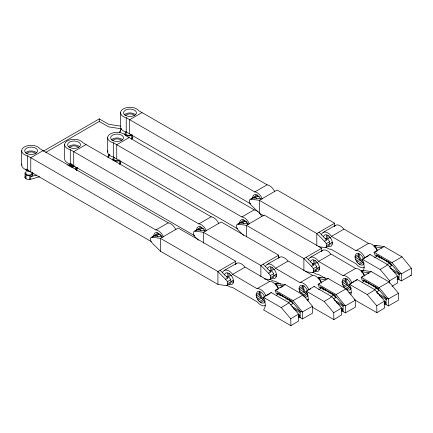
<?xml version="1.0" encoding="UTF-8"?>
<svg xmlns="http://www.w3.org/2000/svg" width="433" height="433" viewBox="0 0 433 433"><rect width="100%" height="100%" fill="white"/><g stroke="black" fill="none" stroke-linecap="round" stroke-linejoin="round"><path stroke-width="0.65" d="M217.929 284.394L217.918 271.54L160.448 238.356L151.756 237.132A3.94 2.295 59.7 0 0 150.478 239.281L150.928 241.121A3.94 2.295 59.7 0 0 152.697 243.519L160.437 251.227L217.929 284.394L226.513 285.677L229.874 283.756A3.94 2.257 60.2 0 0 231.125 281.623L230.675 279.783A3.94 2.257 60.2 0 0 226.297 276.828M260.882 276.633L260.872 265.472L203.402 232.288L194.709 231.065A3.94 2.295 59.7 0 0 193.432 233.214L193.881 235.054A3.94 2.295 59.7 0 0 195.651 237.457L198.384 240.174M279.085 293.211L277.418 294.159L277.423 292.865L291.317 300.903L300.183 311.213L302.407 311.955L312.458 306.25L303.122 294.916L285.244 284.595L276.876 283.355L275.161 284.118M280.746 295.49L280.752 294.196M282.533 296.513L282.533 295.225M303.901 270.82L303.885 258.528L246.42 225.344L237.728 224.121A3.94 2.295 59.7 0 0 236.45 226.27L236.9 228.11A3.94 2.295 59.7 0 0 238.67 230.508L243.676 235.498M316.821 245.803L316.804 233.511L259.34 200.327L250.647 199.104A3.94 2.295 59.7 0 0 249.37 201.253L249.819 203.093A3.94 2.295 59.7 0 0 251.589 205.491L257.96 211.84M322.038 287.144L320.371 288.091L320.377 286.798L334.265 294.835L343.136 305.146L345.361 305.887L355.412 300.183L346.075 288.854L328.198 278.533L319.83 277.288L318.114 278.056M323.7 290.072L323.7 288.779M325.486 290.451L325.486 289.157M364.505 280.514L363.39 281.147L363.395 279.853L377.284 287.891L386.155 298.202L388.379 298.943L398.43 293.238L389.094 281.905L371.211 271.583L362.849 270.344L361.133 271.107M368.505 284.151L368.505 282.213M377.977 255.183L376.309 256.125L376.315 254.837L390.203 262.874L399.074 273.185L401.299 273.927L411.35 268.222L402.013 256.888L384.131 246.566L375.768 245.327L374.052 246.09M379.638 258.106L379.638 256.818M381.424 258.485L381.424 257.197M109.181 155.539L109.186 154.251L107.833 157.195M119.503 164.48L119.519 160.638A3.94 2.289 0.2 0 1 113.955 160.448A3.94 2.289 0.2 0 1 114.252 157.217M120.168 164.026L120.612 163.49L120.623 160.924M132.173 134.912L131.508 135.367L131.491 139.209L132.601 138.219A3.94 2.289 0.2 0 0 132.709 137.034M132.601 138.219L132.612 135.015M277.418 294.159L276.27 293.493L275.204 290.294L285.244 284.595M312.458 306.25L312.431 313.254L302.38 318.959L300.156 317.67L300.183 311.213M302.38 318.959L302.407 311.955L293.071 300.621L275.204 290.294M320.371 288.091L319.224 287.425L318.158 284.227L328.198 278.533M355.412 300.183L355.385 307.186L345.334 312.891L343.109 311.603L343.136 305.146M345.334 312.891L345.361 305.887L336.024 294.554L318.158 284.227M371.211 271.583L361.176 277.282L362.242 280.481L363.39 281.147M384.131 246.566L374.096 252.266L375.162 255.465L376.309 256.125M381.895 248.206L381.901 247.833L374.22 246.707A3.94 2.284 60.4 0 1 377.262 250.171M398.43 293.238L398.398 300.242L388.352 305.947L386.128 304.659L386.155 298.202M388.352 305.947L388.379 298.943L379.043 287.609L361.176 277.282M411.35 268.222L411.318 275.226L401.267 280.93L399.047 279.642L399.074 273.185M401.267 280.93L401.299 273.927L391.962 262.593L374.096 252.266M72.327 167.03L72.419 164.832L71.44 164.556L71.077 163.961L69.496 165.19C69.897 167.284 72.912 167.344 74.487 166.591L73.962 165.606M265.083 301.179A6.457 3.729 60 0 1 260.65 302.494C257.446 300.426 254.241 294.851 257.473 291.631A6.457 3.729 60 0 1 262.988 294.023L263.93 295.409A6.457 3.729 60 0 1 264.65 296.924M302.57 285.304A6.457 3.729 60 0 0 302.407 286.57L303.722 291.073L300.383 293C299.208 290.846 298.115 287.355 300.421 285.569A6.457 3.729 60 0 1 305.942 287.956L306.883 289.347A6.457 3.729 60 0 1 307.603 290.857M351.055 288.167A6.457 3.729 60 0 1 346.622 289.482C343.418 287.415 340.208 281.84 343.439 278.619A6.457 3.729 60 0 1 348.96 281.012L349.902 282.397A6.457 3.729 60 0 1 350.622 283.913M363.974 263.15A6.457 3.729 60 0 1 359.536 264.466C356.337 262.398 353.128 256.823 356.359 253.603A6.457 3.729 60 0 1 361.88 255.995L362.822 257.381A6.457 3.729 60 0 1 363.541 258.896M76.403 170.548L76.879 167.382M76.771 170.58L77.253 167.425M26.05 168.984L25.98 169.882L26.694 170.678L27.999 171.154L28.237 170.077M151.198 241.527L27.339 170.017C24.833 169.455 21.915 167.896 21.65 165.06L21.65 150.798L21.975 149.385A9.456 5.456 0 0 1 28.654 145.526L33.552 145.526A9.456 5.456 0 0 1 39.289 148.07L39.69 148.627L168.226 222.838C171.825 223.433 174.418 226.67 175.922 229.799M21.65 165.06L21.904 163.939M194.736 235.796L70.292 163.95C67.786 163.387 64.869 161.828 64.604 158.992L64.604 144.736L64.923 143.323A9.456 5.456 0 0 1 71.607 139.464L76.506 139.464A9.456 5.456 0 0 1 82.243 142.002L82.643 142.56L211.18 216.771C214.779 217.366 217.371 220.603 218.876 223.731M237.755 228.851L113.311 157.006C110.805 156.443 107.882 154.884 107.622 152.048L107.622 137.786L107.941 136.373A9.456 5.456 0 0 1 114.626 132.514L119.519 132.514A9.456 5.456 0 0 1 125.261 135.058L125.662 135.616L254.198 209.826C257.797 210.422 260.39 213.658 261.895 216.787M107.622 152.048L107.941 150.635M250.675 203.835L126.23 131.989C123.724 131.426 120.802 129.868 120.542 127.031L120.542 112.769L120.861 111.357A9.456 5.456 0 0 1 127.546 107.498L132.438 107.498A9.456 5.456 0 0 1 138.181 110.042L138.576 110.599L267.118 184.804C270.717 185.405 273.31 188.642 274.814 191.77M71.559 166.943L72.051 164.789M69.496 165.19L70.487 163.988M315.635 263.535L316.545 262.528L318.125 263.107M328.555 238.518L329.459 237.511L330.498 237.722M319.754 266.95L319.262 267.789L317.811 267.746M157.834 235.135L158.759 234.118L160.362 234.686M200.788 229.073L201.713 228.05L203.315 228.619M243.806 222.124C244.125 220.478 246.198 221.149 246.859 222.183M27.295 170.965L27.717 169.936M70.855 166.743L71.721 164.697M108.174 157.899L109.468 155.041M119.546 132.769L121.175 128.98L119.551 132.52M275.485 284.432L276.276 283.485M318.439 278.37L319.229 277.423M374.377 246.404L375.167 245.457M361.458 271.421L362.248 270.473M26.694 170.678L27.274 169.725M70.26 166.451L71.44 164.556M26.245 170.304L26.943 169.449M69.821 166.072L71.228 164.378M229.842 276.054L230.572 275.54L231.606 275.751M233.598 280.454L232.38 280.957M272.795 269.986L273.526 269.472L274.56 269.683M276.552 274.392L275.334 274.89M332.49 242.426L331.267 242.929M256.91 196.609L257.651 196.089L259.253 196.658M69.556 165.644L71.104 164.177M278.343 288.605L276.411 285.401A9.456 5.456 60 0 0 269.727 281.493L244.672 266.831A9.456 5.456 60 0 0 237.988 262.918L236.597 263.334L224.245 270.463L223.174 271.437A9.456 5.456 60 0 0 222.497 272.898M235.525 264.303L236.597 263.334M321.578 283.128L319.365 279.334A9.456 5.456 60 0 0 312.68 275.426L287.626 260.763A9.456 5.456 60 0 0 280.941 256.856L279.55 257.267L267.199 264.395L266.127 265.369A9.456 5.456 60 0 0 265.451 266.836M278.479 258.241L279.55 257.267M377.235 250.577L375.297 247.373A9.456 5.456 60 0 0 368.613 243.465L343.564 228.803A9.456 5.456 60 0 0 336.879 224.889L335.488 225.306L323.137 232.434L322.065 233.403A9.456 5.456 60 0 0 321.389 234.87M334.417 226.275L335.488 225.306M364.315 275.594L362.378 272.389A9.456 5.456 60 0 0 355.699 268.482L330.644 253.819A9.456 5.456 60 0 0 323.96 249.906L322.569 250.323L310.217 257.451L309.146 258.425A9.456 5.456 60 0 0 308.469 259.887M321.497 251.292L322.569 250.323M69.643 164.74L71.142 163.75M263.329 297.222L271.123 292.502L289.049 302.835L298.559 314.077L298.705 320.967L290.906 325.686L263.616 309.931L263.946 309.335A12.606 7.096 58.8 0 0 264.206 299.457L263.329 297.222L281.255 307.56L290.765 318.802L290.906 325.686M263.897 297.249L265.007 296.578M266.122 295.901L270.019 293.542M276.281 295.409L278.511 294.061L290.662 301.07L292.919 303.63L290.695 304.984M308.004 300.913A12.606 7.096 58.8 0 0 307.159 293.395L306.283 291.16L314.077 286.44L332.003 296.767L341.513 308.009L341.659 314.899L333.859 319.624L312.372 307.214M306.851 291.187L307.96 290.511M309.075 289.839L310.748 288.827M288.438 302.423L290.662 301.07M281.255 307.56L289.049 302.835M363.125 270.912A12.606 7.096 58.8 0 0 363.098 261.429L362.221 259.194L370.015 254.474L387.941 264.807L397.451 276.048L397.591 282.938L392.027 286.31M362.232 259.562L368.911 255.513M318.677 289.682L321.465 287.994L333.616 295.008L335.873 297.568L333.648 298.916M374.615 257.716L377.403 256.033L389.554 263.042L391.811 265.602L389.581 266.955M290.765 318.802L298.559 314.077M350.871 294.51A12.606 7.096 58.8 0 0 350.178 286.451L349.301 284.216L357.095 279.491L375.021 289.823L384.531 301.065L384.677 307.955L376.878 312.675L354.226 299.598M349.312 284.578L351.536 283.231M352.651 282.554L353.761 281.878M354.876 281.206L356.548 280.194M298.651 315.787L299.766 315.116L299.788 316.382L298.678 317.059M330.834 296.692L333.616 295.008M306.283 291.16L324.209 301.492L332.003 296.767M386.772 264.731L389.554 263.042M362.221 259.194L380.147 269.532L387.941 264.807M362.253 282.397L364.483 281.049L376.634 288.059L378.891 290.624L376.667 291.972M333.859 319.624L333.719 312.734L341.513 308.009M374.41 289.412L376.634 288.059M341.605 309.725L342.714 309.048L342.741 310.32L341.632 310.991M389.705 283.274L389.651 280.773L397.451 276.048M349.301 284.216L367.227 294.548L375.021 289.823M397.543 277.759L398.652 277.088L398.679 278.354L397.012 279.366M376.878 312.675L376.737 305.79L384.531 301.065M384.066 303.116L385.733 302.104L385.76 303.371L384.093 304.383M298.559 315.744L299.766 315.116M341.513 309.676L342.714 309.048M397.445 277.715L398.652 277.088M384.526 302.732L385.733 302.104M151.756 237.132L155.074 235.195M152.416 237.149L154.63 235.855L162.667 237.057L178.228 228.05L235.741 261.245L235.741 264.466M162.667 237.057L160.448 238.356L160.437 251.227M194.709 231.065L198.027 229.133M195.37 231.081L197.583 229.788L205.621 230.989L221.182 221.988L278.695 255.183L278.695 257.754M250.647 199.104L253.965 197.167M251.308 199.12L253.522 197.827L261.559 199.028L277.12 190.022L334.633 223.217L334.633 226.437M205.621 230.989L203.402 232.288L203.391 243.2M261.559 199.028L259.34 200.327L259.329 213.198L263.973 215.878M237.728 224.121L241.046 222.183M238.388 224.137L240.602 222.843L248.639 224.045L264.2 215.039L321.714 248.233L321.714 251.454M248.639 224.045L246.42 225.344L246.409 236.905M226.513 285.677A3.94 2.257 60.2 0 0 227.763 283.545L227.314 281.704A3.94 2.257 60.2 0 0 225.566 279.296L217.918 271.54L235.741 261.245M264.184 278.857L269.467 279.615A3.94 2.257 60.2 0 0 270.717 277.483L270.268 275.642A3.94 2.257 60.2 0 0 268.52 273.228L260.872 265.472L278.695 255.183M318.802 246.686L325.405 247.649A3.94 2.257 60.2 0 0 326.65 245.516L326.206 243.676A3.94 2.257 60.2 0 0 324.458 241.268L316.804 233.511L334.633 223.217M305.222 271.594L312.485 272.666A3.94 2.257 60.2 0 0 313.736 270.533L313.286 268.693A3.94 2.257 60.2 0 0 311.538 266.284L303.885 258.528L321.714 248.233M43.116 150.603L30.765 157.731L30.765 171.993M43.289 151.209L99.276 118.891L108.661 124.309L120.471 126.095M45.622 152.448L99.276 121.467L99.276 118.891M86.07 144.535L73.718 151.669L73.718 165.931M142.008 112.575L129.656 119.703L129.656 133.965M129.088 137.591L116.737 144.725L116.737 158.981M21.65 150.798C21.915 153.634 24.833 155.193 27.339 155.756L155.875 229.966L168.226 222.838M157.217 232.645A6.457 3.729 60 0 0 157.06 233.923L153.715 235.85A6.457 3.729 60 0 1 160.567 235.238L161.514 236.624M64.604 144.736C64.869 147.572 67.786 149.125 70.292 149.688L198.828 223.899L211.18 216.771M120.542 112.769C120.802 115.606 123.724 117.164 126.23 117.727L254.766 191.938L267.118 184.804M200.17 226.578A6.457 3.729 60 0 0 200.014 227.855L196.669 229.782A6.457 3.729 60 0 1 203.521 229.171L204.468 230.556M256.103 194.617A6.457 3.729 60 0 0 255.952 195.895L252.607 197.821A6.457 3.729 60 0 1 259.459 197.21L260.406 198.595M107.622 137.786C107.882 140.622 110.805 142.181 113.311 142.744L241.847 216.955L254.198 209.826M243.189 219.634A6.457 3.729 60 0 0 243.032 220.911L239.687 222.838A6.457 3.729 60 0 1 246.539 222.226L247.487 223.612M224.245 270.463L225.636 270.051A9.456 5.456 60 0 1 232.321 273.959L232.608 274.376L244.954 267.248M267.199 264.395L268.59 263.984A9.456 5.456 60 0 1 275.274 267.892L275.561 268.314L287.907 261.18M323.137 232.434L324.528 232.023A9.456 5.456 60 0 1 331.213 235.931L331.494 236.348L343.845 229.219M232.608 274.376L257.078 288.692L269.429 281.564M256.109 294.564L259.454 292.638A6.457 3.729 60 0 1 259.616 291.366M256.26 296.02L259.6 294.088L259.454 292.638M310.217 257.451L311.608 257.04A9.456 5.456 60 0 1 318.293 260.947L318.58 261.364L330.926 254.236M256.709 297.552L260.049 295.625L259.6 294.088M257.429 299.068L260.769 297.135L260.049 295.625M258.176 300.172L261.516 298.24M259.464 301.622L262.809 299.696L263.989 300.567L260.65 302.494M275.561 268.314L300.031 282.63L312.382 275.496M331.494 236.348L355.969 250.664L368.321 243.535M299.062 288.502L302.407 286.57M355 256.536L358.345 254.609A6.457 3.729 60 0 1 358.508 253.337M299.214 289.953L302.553 288.021M355.147 257.992L358.492 256.06L358.345 254.609M299.663 291.485L303.003 289.558M355.596 259.524L358.941 257.597L358.492 256.06M356.316 261.039L359.661 259.107L358.941 257.597M301.13 294.104L304.469 292.172M357.068 262.138L360.408 260.211M302.976 295.236L305.763 293.628L306.943 294.5L303.603 296.432M358.356 263.594L361.701 261.667L362.881 262.539A6.457 3.729 60 0 0 364.066 263.048M359.536 264.466L362.881 262.539M318.58 261.364L343.05 275.68L355.401 268.552M342.081 281.553L345.426 279.626A6.457 3.729 60 0 1 345.588 278.354M342.232 283.009L345.572 281.077L345.426 279.626M342.682 284.541L346.021 282.614L345.572 281.077M343.401 286.056L346.741 284.124L346.021 282.614M344.148 287.16L347.488 285.228M345.437 288.611L348.781 286.684L349.961 287.555A6.457 3.729 60 0 0 351.147 288.064M346.622 289.482L349.961 287.555M225.566 279.296L227.807 278.013L220.159 270.262M227.314 281.704L230.675 279.783M227.763 283.545L231.125 281.623M268.52 273.228L270.76 271.946L263.112 264.195M324.458 241.268L326.699 239.985L319.051 232.234M270.268 275.642L273.629 273.716L274.078 275.556A3.94 2.257 60.2 0 1 272.828 277.688L269.467 279.615M326.206 243.676L329.567 241.755L330.016 243.595A3.94 2.257 60.2 0 1 328.766 245.727L325.405 247.649M270.717 277.483L274.078 275.556M326.65 245.516L330.016 243.595M311.538 266.284L313.779 265.001L306.131 257.251M313.286 268.693L316.647 266.771L317.097 268.612A3.94 2.257 60.2 0 1 315.197 270.722M313.736 270.533L317.097 268.612M312.485 272.666L315.846 270.744M275.204 284.308L276.876 283.355M277.564 283.469L275.328 284.735L283.009 285.867M275.204 290.662L277.991 289.082M280.221 287.815L283.009 286.235M374.09 246.28L375.768 245.327M318.158 278.24L319.83 277.288M374.22 246.707L376.45 245.441M320.517 277.407L318.282 278.673L325.962 279.799M374.648 252.315L377.435 250.734M318.158 284.595L319.83 283.647M293.071 300.621L303.122 294.916M361.176 271.296L362.849 270.344M364.348 275.188A3.94 2.284 60.4 0 0 361.301 271.724L363.536 270.457M361.734 277.337L362.849 276.703M363.964 276.07L365.079 275.437M367.866 273.856L368.981 273.223L368.981 272.855L361.301 271.724M391.962 262.593L402.013 256.888M336.024 294.554L346.075 288.854M379.043 287.609L389.094 281.905M285.861 299.143L286.982 298.51L292.232 301.547M328.815 293.076L329.935 292.448L335.185 295.479M364.267 267.415L362.87 267.827A9.456 5.456 60 0 1 356.191 263.919L331.137 249.256A9.456 5.456 60 0 1 326.06 247.059M265.375 305.444L263.984 305.855A9.456 5.456 60 0 1 257.299 301.947L232.245 287.285A9.456 5.456 60 0 1 227.168 285.087M306.937 299.788L308.328 299.376M351.347 292.432L349.956 292.843A9.456 5.456 60 0 1 348.895 292.795M26.256 171.674A3.94 2.279 -0.2 0 0 25.065 173.855L25.082 177.709L26.018 178.753A3.94 2.279 -0.2 0 0 29.774 179.43L30.743 179.224L30.732 176.659L36.48 175.062M30.743 179.224L39.674 176.751M355.969 250.664L356.267 250.593A9.456 5.456 60 0 1 362.951 254.501L364.884 257.705M257.078 288.692L257.375 288.622A9.456 5.456 60 0 1 264.06 292.529L265.992 295.739M300.031 282.63L300.329 282.554A9.456 5.456 60 0 1 307.013 286.467L308.945 289.672M343.05 275.68L343.347 275.61A9.456 5.456 60 0 1 350.032 279.518L351.964 282.727M67.537 165.114L70.184 164.708M29.547 171.192L27.999 171.154M410.046 275.22L411.318 275.226M254.766 191.938L255.443 192.003A9.456 5.456 60 0 1 260.52 195.705L262.463 198.899M241.847 216.955L242.529 217.02A9.456 5.456 60 0 1 247.6 220.722L249.543 223.921M198.828 223.899L199.51 223.969A9.456 5.456 60 0 1 204.582 227.666L206.53 230.865M155.875 229.966L156.557 230.031A9.456 5.456 60 0 1 161.628 233.733L163.577 236.927M121.132 128.763L108.661 126.885L99.276 121.467M329.459 237.511L330.612 238.036M390.084 264.606L391.811 265.602M278.349 256.645L279.507 257.31M334.725 296.903L335.873 297.568M385.868 260.482L390.539 263.183M390.155 268.07L399.491 273.472M393.067 271.053L399.486 274.766M397.397 276.368L398.56 277.044M397.294 278.63L399.047 279.642M372.954 285.499L378.788 288.871M376.65 292.751L386.572 298.489M379.562 295.734L386.566 299.782M384.477 301.384L385.641 302.061M384.38 303.647L386.128 304.659M334.216 300.037L342.968 305.097M336.549 302.678L342.963 306.391M341.458 308.334L342.622 309.005M341.361 310.591L343.109 311.603M291.847 306.44L300.015 311.165M293.596 308.745L300.009 312.453M298.505 314.396L299.668 315.072M298.407 316.658L300.156 317.67M325.497 278.278L318.217 274.273A9.456 5.456 60 0 1 313.14 272.076M280.73 284.2L275.199 281.217A9.456 5.456 60 0 1 270.122 279.02M32.41 172.296A3.94 2.279 -0.2 0 1 31.171 175.219A3.94 2.279 -0.2 0 1 26.007 174.9L25.065 173.855M361.701 261.667L359.661 259.107M348.781 286.684L346.741 284.124M305.763 293.628L303.722 291.073M262.809 299.696L260.769 297.135M380.147 269.532L389.651 280.773M367.227 294.548L376.737 305.79M324.209 301.492L333.719 312.734M160.887 235.195L161.347 235.817M247.319 222.806L247.92 224.213M204.3 229.755L204.663 230.443M73.491 165.796L73.843 166.846M72.868 165.363L73.107 166.992M255.952 195.895L256.103 197.345M243.032 220.911L243.189 222.362M200.014 227.855L200.17 229.311M157.06 233.923L157.217 235.373M379.059 256.174L379.124 257.278M366.139 281.19L366.204 282.294M323.121 288.14L323.191 289.244M280.167 294.202L280.238 295.306M370.015 254.474L370.02 254.842M357.095 279.491L357.101 279.859M314.077 286.44L314.087 286.803M271.123 292.502L271.134 292.87M29.763 175.576L29.774 179.43M26.007 174.9L26.018 178.753M126.23 117.727L126.23 131.989M113.311 142.744L113.311 157.006M70.292 149.688L70.292 163.95M27.339 155.756L27.339 170.017M119.394 159.88A2.993 1.743 0.2 0 1 115.595 160.491A2.993 1.743 0.2 0 1 114.036 158.381M112.948 160.075A3.94 2.289 0.2 0 1 113.132 159.485M120.72 162.305A3.94 2.289 0.2 0 1 120.612 163.49M75.142 168.35A2.993 1.743 0.2 0 1 75.32 169.676M75.402 167.609A3.94 2.289 0.2 0 1 76.219 169.85M75.975 169.384A3.94 2.289 0.2 0 1 76.322 169.947M32.762 174.136A3.94 2.279 -0.2 0 1 30.732 176.659M25.082 177.709A3.94 2.279 -0.2 0 1 25.168 176.529M31.836 172.973A2.993 1.732 -0.2 0 1 28.784 175.084A2.993 1.732 -0.2 0 1 26.061 172.837M131.383 134.609A2.993 1.743 0.2 0 1 127.242 135.112A2.993 1.743 0.2 0 1 126.36 132.698M131.508 135.367A3.94 2.289 0.2 0 1 125.943 135.177A3.94 2.289 0.2 0 1 126.236 131.946M124.931 134.804A3.94 2.289 0.2 0 1 125.121 134.219M325.188 238.799A3.94 2.257 60.2 0 1 329.567 241.755M325.979 239.498A3.94 2.257 60.2 0 1 326.699 239.985M252.991 197.854A3.94 2.295 59.7 0 1 256.764 198.59M253.522 197.827A3.94 2.295 59.7 0 1 254.241 198.081M323.359 237.003A6.457 3.729 60 0 1 328.349 235.698A6.457 3.729 60 0 1 332.398 243.416A6.457 3.729 60 0 1 328.111 246.063M378.604 255.99A9.456 5.456 60 0 1 378.496 257.267M332.501 243.016A4.725 2.728 60 0 1 331.662 242.81M328.106 238.469A4.725 2.728 60 0 1 328.068 235.492M362.886 261.126A4.725 2.728 60 0 1 359.688 254.398M331.451 244.136A6.457 3.729 60 0 1 330.655 243.649M327.159 238.908A6.457 3.729 60 0 1 326.699 235.07M124.195 114.989A6.457 3.729 0 0 1 135.356 114.55M125.586 115.638A4.725 2.728 0 0 1 129.895 113.901A4.725 2.728 0 0 1 134.322 115.53M257.175 196.598A4.725 2.728 60 0 1 257.624 194.926M312.269 263.816A3.94 2.257 60.2 0 1 316.647 266.771M312.345 264.254A3.94 2.257 60.2 0 1 313.779 265.001M240.071 222.871A3.94 2.295 59.7 0 1 243.844 223.607M240.602 222.843A3.94 2.295 59.7 0 1 241.322 223.098M310.439 262.019A6.457 3.729 60 0 1 315.43 260.715A6.457 3.729 60 0 1 319.478 268.433A6.457 3.729 60 0 1 315.192 271.08M365.685 281.006A9.456 5.456 60 0 1 365.576 282.284M319.581 268.032A4.725 2.728 60 0 1 318.742 267.827M315.186 263.486A4.725 2.728 60 0 1 315.148 260.509M349.972 286.143A4.725 2.728 60 0 1 347.109 278.679M319.706 269.564A6.457 3.729 60 0 1 317.735 268.666M314.244 263.924A6.457 3.729 60 0 1 313.779 260.087M111.276 140.005A6.457 3.729 0 0 1 122.436 139.567M112.672 140.655A4.725 2.728 0 0 1 116.975 138.917A4.725 2.728 0 0 1 121.402 140.546M244.255 221.615A4.725 2.728 60 0 1 244.369 220.684M227.087 277.526A3.94 2.257 60.2 0 1 227.807 278.013M154.099 235.882A3.94 2.295 59.7 0 1 157.877 236.618M154.63 235.855A3.94 2.295 59.7 0 1 155.35 236.109M276.054 285.087A3.94 2.284 60.4 0 1 278.376 288.199M224.467 275.031A6.457 3.729 60 0 1 229.458 273.726A6.457 3.729 60 0 1 233.506 281.445A6.457 3.729 60 0 1 229.219 284.091M279.713 294.018A9.456 5.456 60 0 1 279.604 295.295M233.609 281.044A4.725 2.728 60 0 1 232.77 280.838M229.214 276.498A4.725 2.728 60 0 1 229.176 273.521M264 299.154A4.725 2.728 60 0 1 260.796 292.427M233.733 282.576A6.457 3.729 60 0 1 231.374 281.38M228.272 276.936A6.457 3.729 60 0 1 227.807 273.099M25.303 153.017A6.457 3.729 0 0 1 36.464 152.578M26.7 153.666A4.725 2.728 0 0 1 31.003 151.929A4.725 2.728 0 0 1 35.43 153.558M158.283 234.626A4.725 2.728 60 0 1 158.397 233.696M269.25 270.766A3.94 2.257 60.2 0 1 273.629 273.716M270.04 271.459A3.94 2.257 60.2 0 1 270.76 271.946M197.053 229.82A3.94 2.295 59.7 0 1 200.825 230.551M197.583 229.788A3.94 2.295 59.7 0 1 198.303 230.047M319.007 279.025A3.94 2.284 60.4 0 1 321.329 282.132M267.421 268.963A6.457 3.729 60 0 1 272.411 267.659A6.457 3.729 60 0 1 276.46 275.377A6.457 3.729 60 0 1 272.173 278.024M322.666 287.95A9.456 5.456 60 0 1 322.558 289.233M308.036 295.117A6.457 3.729 60 0 1 304.783 296.941M276.563 274.982A4.725 2.728 60 0 1 275.724 274.771M272.168 270.43A4.725 2.728 60 0 1 272.13 267.453M307.82 293.466A4.725 2.728 60 0 1 304.307 290.034A4.725 2.728 60 0 1 304.09 285.628M276.687 276.508A6.457 3.729 60 0 1 274.327 275.312M271.226 270.869A6.457 3.729 60 0 1 270.76 267.037M68.257 146.949A6.457 3.729 0 0 1 79.418 146.516M69.653 147.604A4.725 2.728 0 0 1 73.956 145.867A4.725 2.728 0 0 1 78.384 147.496M201.237 228.564A4.725 2.728 60 0 1 201.35 227.628M125.743 115.579A6.457 3.729 0 0 0 136.33 113.489A6.457 3.729 0 0 0 127.903 109.24A6.457 3.729 0 0 0 125.743 115.579M112.824 140.595A6.457 3.729 0 0 0 123.41 138.506A6.457 3.729 0 0 0 114.983 134.257A6.457 3.729 0 0 0 112.824 140.595M26.851 153.607A6.457 3.729 0 0 0 37.444 151.518A6.457 3.729 0 0 0 29.016 147.269A6.457 3.729 0 0 0 26.851 153.607M69.805 147.545A6.457 3.729 0 0 0 80.397 145.456A6.457 3.729 0 0 0 71.97 141.207A6.457 3.729 0 0 0 69.805 147.545"/></g></svg>
